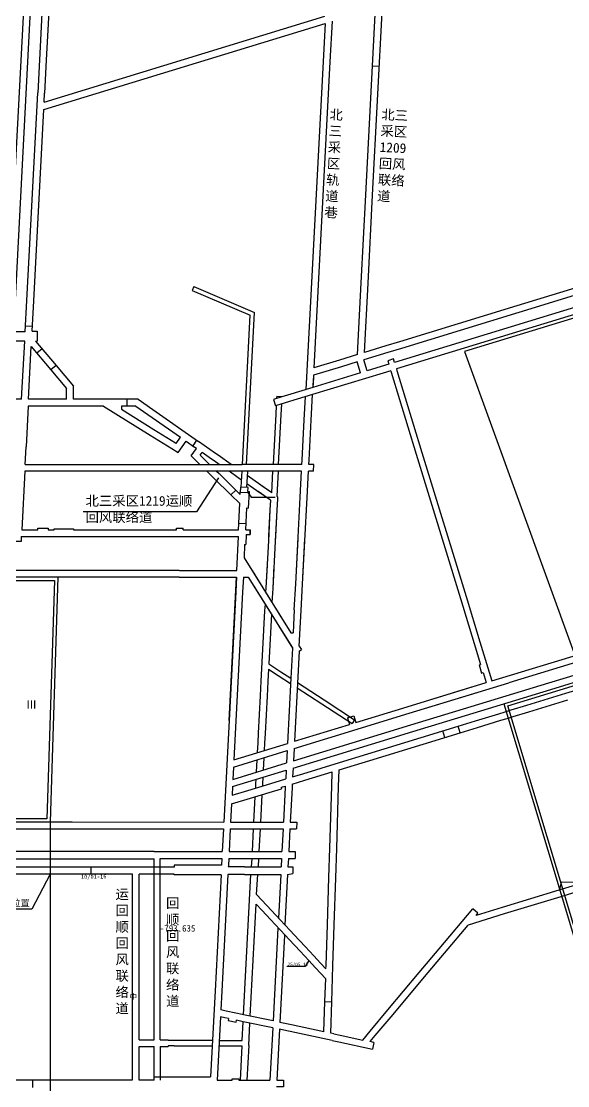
# Model space of a CAD drawing. Header units: millimetres. Extents: x 41513366 to 41522434, y 4590966 to 4600634.
# Drawn here: x 41519500 to 41519835, y 4598281 to 4598934 of the extents above; entities that cross this region are included whole.
import ezdxf

# ---------------------------------------------------------------- set-up
doc = ezdxf.new("R2010")
doc.units = ezdxf.units.MM
for name, color, linetype, lineweight in [('12-1煤巷道', 5, 'Continuous', 18), ('12-1煤巷道名称', 5, 'Continuous', 18), ('12煤巷道', 7, 'Continuous', 18), ('12煤巷道名称', 7, 'Continuous', 18), ('2016年12煤进尺', 7, 'Continuous', 18), ('停采线', 255, 'Continuous', 18), ('图纸改动标记', 2, 'Continuous', 18), ('岩巷', 30, 'Continuous', 18), ('工作面月末位置', 7, 'Continuous', 18), ('采空区工作面颜色', 6, 'Continuous', 18)]:
    doc.layers.add(name, color=color, linetype=linetype, lineweight=lineweight)
doc.styles.add('仿宋_GB2312', font='')
doc.styles.add('正体', font='')
doc.styles.add('正等线体', font='simhei.ttf')
doc.styles.get('仿宋_GB2312').set_extended_font_data('宋体')
doc.styles.get('正体').set_extended_font_data('宋体')

msp = doc.modelspace()

# ---------------------------------------------------------------- linework, layer by layer
at = {"layer": '12-1煤巷道', "lineweight": -3}
for p, q in [((41519823.6322, 4598528.2098), (41519865.9162, 4598541.1308)), ((41519824.8596, 4598524.1931), (41519867.1436, 4598537.1141)), ((41519775.9972, 4598513.6463), (41519823.6322, 4598528.2098)), ((41519777.2206, 4598509.6284), (41519824.8596, 4598524.1931)), ((41519585.207, 4598309.397), (41519590.209, 4598309.397)), ((41519593.915, 4598308.868), (41519590.209, 4598308.868)), ((41519593.915, 4598305.668), (41519590.209, 4598305.668)), ((41519585.209, 4598305.197), (41519589.209, 4598305.197)), ((41519589.209, 4598305.197), (41519590.209, 4598305.197))]:
    msp.add_line(p, q, dxfattribs=at)
for points in [[(41519666.8037, 4598475.9117), (41519740.2192, 4598498.3619), (41519777.2206, 4598509.6284)], [(41519667.0359, 4598480.3747), (41519738.9934, 4598502.3791), (41519775.9972, 4598513.6463)], [(41519042.57, 4598424.918), (41519581.707, 4598424.918)], [(41519581.707, 4598424.918), (41519581.707, 4598424.718)], [(41519581.707, 4598424.718), (41519623.3568, 4598424.718)], [(41518961.887, 4598420.318), (41519581.707, 4598420.318)], [(41519581.707, 4598309.368), (41519581.707, 4598420.318)], [(41519585.207, 4598420.518), (41519623.1397, 4598420.518)], [(41519585.207, 4598309.397), (41519585.207, 4598420.518)], [(41519590.209, 4598309.397), (41519590.209, 4598308.868)], [(41519590.209, 4598305.668), (41519590.209, 4598305.197)], [(41519581.707, 4598284.518), (41519581.707, 4598305.168)], [(41519585.207, 4598305.197), (41519585.207, 4598284.518)]]:
    msp.add_lwpolyline(points, dxfattribs=at)
at = {"layer": '12煤巷道', "color": 7, "lineweight": -3}
for p, q in [((41519491.2965, 4598743.335), (41519504.9994, 4599004.5762)), ((41519495.5022, 4598743.335), (41519509.1936, 4599004.3562)), ((41519685.17, 4598909.0995), (41519675.0277, 4598715.5761)), ((41519689.3654, 4598908.8796), (41519679.5321, 4598721.2741)), ((41519605.8963, 4598771.1532), (41519604.8867, 4598768.7732)), ((41519869.1293, 4598767.5258), (41519728.9349, 4598724.664)), ((41519870.3572, 4598763.5093), (41519730.1628, 4598720.6475)), ((41519638.3162, 4598662.1), (41519643.2022, 4598755.3442)), ((41519725.4922, 4598723.6115), (41519720.7107, 4598722.1496)), ((41519725.4922, 4598723.6115), (41519720.7107, 4598722.1496)), ((41519728.2917, 4598726.7679), (41519724.849, 4598725.7154)), ((41519724.849, 4598725.7154), (41519725.4922, 4598723.6115)), ((41519728.9349, 4598724.664), (41519728.2917, 4598726.7679)), ((41519721.9386, 4598718.1331), (41519678.6744, 4598704.9059)), ((41519708.0919, 4598718.2917), (41519678.9081, 4598709.3693)), ((41519679.2982, 4598716.8107), (41519679.219, 4598715.3003)), ((41519720.7107, 4598722.1496), (41519712.2996, 4598719.5781)), ((41519726.7202, 4598719.595), (41519721.9386, 4598718.1331)), ((41519726.7202, 4598719.595), (41519721.9386, 4598718.1331)), ((41519726.7202, 4598719.595), (41519726.9912, 4598718.7084)), ((41519726.9912, 4598718.7084), (41519742.3629, 4598668.4296)), ((41519730.1628, 4598720.6475), (41519730.4339, 4598719.761)), ((41519730.4339, 4598719.761), (41519745.8056, 4598669.4822)), ((41519663.3894, 4598704.6247), (41519659.958, 4598703.5756)), ((41519678.9081, 4598709.3693), (41519663.3894, 4598704.6247)), ((41519678.6744, 4598704.9059), (41519664.6173, 4598700.6082)), ((41519677.8581, 4598689.3296), (41519678.6744, 4598704.9059)), ((41519500.3788, 4598702.1), (41519493.3393, 4598702.1)), ((41519550.6558, 4598697.9), (41519504.3359, 4598697.9)), ((41519527.9053, 4598702.1), (41519504.5544, 4598702.1)), ((41519565.128, 4598702.1), (41519532.1053, 4598702.1)), ((41519561.6558, 4598697.9), (41519561.5033, 4598696.0744)), ((41519570.4472, 4598697.9), (41519561.6558, 4598697.9)), ((41519571.7715, 4598702.1), (41519565.128, 4598702.1)), ((41519565.128, 4598697.9), (41519565.128, 4598702.1)), ((41519570.4472, 4598697.9), (41519597.8052, 4598678.744)), ((41519571.7715, 4598702.1), (41519580.7193, 4598695.8347)), ((41519659.958, 4598703.5756), (41519654.7315, 4598701.9777)), ((41519654.7315, 4598701.9777), (41519655.9594, 4598697.9612)), ((41519664.6173, 4598700.6082), (41519655.9594, 4598697.9612)), ((41519673.6638, 4598689.5494), (41519674.4002, 4598703.5992)), ((41519580.7193, 4598695.8347), (41519608.7344, 4598676.2186)), ((41519639.8578, 4598691.5199), (41519639.8578, 4598691.5199)), ((41519672.3614, 4598664.6995), (41519673.6638, 4598689.5494)), ((41519676.5672, 4598664.7), (41519677.8581, 4598689.3296)), ((41519601.2456, 4598676.335), (41519606.3254, 4598672.7781)), ((41519672.2252, 4598662.1), (41519672.3615, 4598664.7)), ((41519672.2252, 4598662.1), (41519672.3614, 4598664.6995)), ((41519676.4309, 4598662.1), (41519676.5672, 4598664.7)), ((41519676.4309, 4598662.1), (41519676.5672, 4598664.7)), ((41519742.3629, 4598668.4296), (41519769.3972, 4598580.0042)), ((41519745.8056, 4598669.4822), (41519772.8399, 4598581.0568)), ((41519502.4882, 4598662.1), (41519635.521, 4598662.1)), ((41519672.2252, 4598662.1), (41519635.521, 4598662.1)), ((41519679.4351, 4598662.1), (41519676.4309, 4598662.1)), ((41519679.2149, 4598657.9), (41519679.4351, 4598662.1)), ((41519502.358, 4598657.9), (41519500.3918, 4598622.1)), ((41519635.521, 4598657.9), (41519502.358, 4598657.9)), ((41519672.0051, 4598657.9), (41519635.521, 4598657.9)), ((41519638.8478, 4598657.9), (41519638.3295, 4598647.9893)), ((41519671.1713, 4598641.9924), (41519672.0051, 4598657.9)), ((41519675.3656, 4598641.7726), (41519676.2108, 4598657.9)), ((41519679.2149, 4598657.9), (41519676.2108, 4598657.9)), ((41519634.3692, 4598643.7254), (41519634.4459, 4598645.1889)), ((41519634.603, 4598648.1846), (41519634.4459, 4598645.1889)), ((41519639.0715, 4598645.5558), (41519639.1966, 4598647.9438)), ((41519668.3941, 4598589.0022), (41519671.1713, 4598641.9924)), ((41519672.5884, 4598588.784), (41519675.3656, 4598641.7726)), ((41519633.2358, 4598622.1), (41519634.076, 4598638.1293)), ((41519637.8422, 4598622.1), (41519638.5393, 4598635.4011)), ((41519500.3918, 4598622.1), (41519510.377, 4598622.1)), ((41519510.377, 4598622.1), (41519510.377, 4598623.1)), ((41519510.377, 4598623.1), (41519516.677, 4598623.1)), ((41519516.677, 4598623.1), (41519516.677, 4598622.1)), ((41519516.677, 4598622.1), (41519520.277, 4598622.1)), ((41519520.277, 4598622.1), (41519520.277, 4598622.7)), ((41519520.277, 4598622.7), (41519532.077, 4598622.7)), ((41519532.077, 4598622.7), (41519532.077, 4598622.1)), ((41519532.077, 4598622.1), (41519567.4191, 4598622.1)), ((41519567.4191, 4598622.1), (41519595.419, 4598622.1)), ((41519595.419, 4598623.1), (41519599.419, 4598623.1)), ((41519595.419, 4598622.1), (41519595.419, 4598623.1)), ((41519599.419, 4598622.1), (41519599.419, 4598623.1)), ((41519599.419, 4598622.1), (41519633.2358, 4598622.1)), ((41519637.8422, 4598622.1), (41519640.574, 4598622.1)), ((41519638.1241, 4598619.1), (41519637.9124, 4598613.1)), ((41519638.1241, 4598619.1), (41519640.574, 4598619.1)), ((41519640.574, 4598622.1), (41519640.574, 4598619.1)), ((41519640.574, 4598619.1), (41519640.574, 4598622.1)), ((41519500.1732, 4598617.9), (41519567.4191, 4598617.9)), ((41519500.1732, 4598617.9), (41519633.4286, 4598617.9)), ((41519637.1119, 4598613.1), (41519636.8188, 4598604.7903)), ((41519637.1119, 4598613.1), (41519636.8188, 4598604.7903)), ((41519637.1119, 4598613.1), (41519637.9124, 4598613.1)), ((41519668.3941, 4598589.0022), (41519669.8418, 4598616.6253)), ((41519672.5884, 4598588.784), (41519674.0361, 4598616.4055)), ((41519636.8188, 4598604.7903), (41519665.4906, 4598558.9132)), ((41519596.8867, 4598592.9201), (41519632.0967, 4598592.9031)), ((41519597.0564, 4598597.12), (41519632.3378, 4598597.103)), ((41519636.3027, 4598592.9178), (41519639.294, 4598592.9049)), ((41519639.294, 4598592.9049), (41519666.3611, 4598549.5955)), ((41519667.5539, 4598572.9702), (41519668.3941, 4598589.0022)), ((41519671.7348, 4598572.4967), (41519672.5884, 4598588.784)), ((41519769.3972, 4598580.0042), (41519777.8846, 4598552.2431)), ((41519772.8399, 4598581.0568), (41519781.3273, 4598553.2956)), ((41519667.5539, 4598572.9702), (41519666.833, 4598558.8434)), ((41519670.5948, 4598550.7461), (41519671.7348, 4598572.4967)), ((41519665.4906, 4598558.9132), (41519666.833, 4598558.8434)), ((41519788.6366, 4598529.388), (41519883.5837, 4598558.4161)), ((41519884.8117, 4598554.3997), (41519799.053, 4598528.1807)), ((41519666.4266, 4598549.4908), (41519665.4626, 4598530.9641)), ((41519670.5393, 4598547.7047), (41519667.6618, 4598492.4023)), ((41519670.5393, 4598547.7047), (41519671.9461, 4598548.5839)), ((41519671.9461, 4598548.5839), (41519671.9461, 4598548.5839)), ((41519777.8846, 4598552.2431), (41519781.7714, 4598539.53)), ((41519781.3273, 4598553.2956), (41519788.6366, 4598529.388)), ((41519780.8151, 4598539.2376), (41519781.7714, 4598539.53)), ((41519780.8151, 4598539.2376), (41519782.3647, 4598534.1692)), ((41519782.3647, 4598534.1692), (41519783.321, 4598534.4616)), ((41519783.321, 4598534.4616), (41519785.1939, 4598528.3354)), ((41519665.4626, 4598530.9641), (41519663.3881, 4598491.0957)), ((41519736.7252, 4598513.5171), (41519785.1939, 4598528.3354)), ((41519737.9532, 4598509.5006), (41519799.053, 4598528.1807)), ((41519736.7252, 4598513.5171), (41519778.4751, 4598526.2813)), ((41519737.9532, 4598509.5006), (41519779.7031, 4598522.2648)), ((41519688.1621, 4598494.278), (41519737.9532, 4598509.5006)), ((41519705.2708, 4598503.9005), (41519736.7252, 4598513.5171)), ((41519630.4738, 4598481.0328), (41519663.3881, 4598491.0957)), ((41519630.2431, 4598476.5704), (41519663.1559, 4598486.6328)), ((41519663.1559, 4598486.6328), (41519662.7642, 4598479.1058)), ((41519667.4296, 4598487.9394), (41519667.0359, 4598480.3747)), ((41519629.8526, 4598469.0171), (41519662.7642, 4598479.1058)), ((41519666.8037, 4598475.9117), (41519666.5273, 4598470.5988)), ((41519629.6218, 4598464.5534), (41519662.532, 4598474.6417)), ((41519662.532, 4598474.6417), (41519662.2536, 4598469.2922)), ((41519662.0214, 4598464.8288), (41519661.9819, 4598464.0706)), ((41519666.295, 4598466.1355), (41519666.1762, 4598463.8524)), ((41519664.1399, 4598424.718), (41519668.1371, 4598424.718)), ((41519622.6233, 4598410.518), (41519611.7536, 4598410.518)), ((41519636.9392, 4598410.718), (41519626.8392, 4598410.718)), ((41519636.9392, 4598415.318), (41519627.0765, 4598415.318)), ((41519636.9392, 4598415.318), (41519659.4478, 4598415.318)), ((41519636.9392, 4598410.718), (41519659.2108, 4598410.718)), ((41519780.1464, 4598386.8954), (41519776.929, 4598389.5951)), ((41519676.396, 4598357.9402), (41519680.5546, 4598353.4808)), ((41519679.4677, 4598360.8047), (41519683.6262, 4598356.3453)), ((41519685.7264, 4598314.2376), (41519686.3212, 4598332.8216)), ((41519689.9001, 4598313.3505), (41519690.519, 4598332.6873)), ((41519716.3719, 4598307.7236), (41519715.4987, 4598303.6154)), ((41519409.345, 4598284.718), (41519568.313, 4598284.718)), ((41519581.707, 4598284.518), (41519572.513, 4598284.518)), ((41519620.2662, 4598284.518), (41519629.5324, 4598284.518)), ((41519633.5324, 4598284.518), (41519652.6146, 4598284.518))]:
    msp.add_line(p, q, dxfattribs=at)
at = {"layer": '12煤巷道', "color": 30, "lineweight": -3}
for p, q in [((41519604.3263, 4598667.317), (41519607.5498, 4598671.9208)), ((41519604.3263, 4598667.317), (41519608.4837, 4598663.2382)), ((41519609.8077, 4598667.823), (41519610.9903, 4598669.5118)), ((41519609.8077, 4598667.823), (41519615.6409, 4598662.1)), ((41519608.4837, 4598663.2382), (41519609.6437, 4598662.1)), ((41519613.9246, 4598657.9), (41519618.4496, 4598653.4605)), ((41519618.4496, 4598653.4605), (41519628.7286, 4598643.3757)), ((41519619.9218, 4598657.9), (41519621.3909, 4598656.4586)), ((41519631.67, 4598646.3737), (41519621.3909, 4598656.4586)), ((41519634.3692, 4598643.7254), (41519631.67, 4598646.3737)), ((41519634.076, 4598638.1293), (41519628.7286, 4598643.3757))]:
    msp.add_line(p, q, dxfattribs=at)
at = {"layer": '12煤巷道', "color": 7, "lineweight": -3}
for points in [[(41519513.6359, 4598955.0524), (41519511.2811, 4598910.1218)], [(41519517.8301, 4598954.8325), (41519515.4753, 4598909.902)], [(41519711.383, 4598827.4194), (41519717.3871, 4598941.9856)], [(41519715.5773, 4598827.1996), (41519721.6614, 4598943.2924)], [(41519513.8962, 4598879.7717), (41519686.3969, 4598932.5109)], [(41519514.1301, 4598884.2351), (41519686.2491, 4598936.8576)], [(41519686.3969, 4598932.5109), (41519685.17, 4598909.0995)], [(41519690.6712, 4598933.8177), (41519689.3642, 4598908.8797)], [(41519511.2811, 4598910.1218), (41519510.2243, 4598889.958)], [(41519515.4753, 4598909.902), (41519514.4185, 4598889.7382)], [(41519502.5398, 4598743.335), (41519503.5529, 4598762.6659), (41519510.2243, 4598889.958)], [(41519514.1301, 4598884.2351), (41519514.4185, 4598889.7382)], [(41519506.7696, 4598743.794), (41519507.7471, 4598762.4461), (41519513.8962, 4598879.7717)], [(41519708.5569, 4598773.4933), (41519711.383, 4598827.4194)], [(41519712.7511, 4598773.2735), (41519715.5773, 4598827.1996)], [(41519880.4842, 4598782.7107), (41519803.8938, 4598759.2947)], [(41519881.7122, 4598778.6943), (41519805.1218, 4598755.2782)], [(41519605.9021, 4598771.1667), (41519643.2022, 4598755.3442)], [(41519706.2482, 4598729.4416), (41519708.5569, 4598773.4933)], [(41519710.5225, 4598730.7483), (41519712.7511, 4598773.2735)], [(41519604.8867, 4598768.7732), (41519640.5483, 4598753.6458)], [(41519803.8938, 4598759.2947), (41519731.9779, 4598737.3077)], [(41519635.7468, 4598662.1), (41519640.5483, 4598753.6458)], [(41519805.1218, 4598755.2782), (41519733.2058, 4598733.2912)], [(41519502.5398, 4598743.335), (41519487.4664, 4598743.335)], [(41519506.7696, 4598743.794), (41519509.869, 4598743.794), (41519509.869, 4598737.735)], [(41519506.7696, 4598743.794), (41519509.869, 4598743.794), (41519509.869, 4598737.735)], [(41519502.2465, 4598737.7383), (41519490.9923, 4598737.735)], [(41519500.3788, 4598702.1), (41519502.2465, 4598737.7383)], [(41519508.9625, 4598737.735), (41519521.546, 4598722.7388)], [(41519508.9625, 4598737.735), (41519509.869, 4598737.735)], [(41519731.9779, 4598737.3077), (41519723.652, 4598734.7622), (41519710.5225, 4598730.7483)], [(41519504.5845, 4598702.1), (41519506.2774, 4598734.401)], [(41519506.2774, 4598734.401), (41519518.3286, 4598720.0391)], [(41519733.2058, 4598733.2912), (41519724.88, 4598730.7458), (41519710.2526, 4598726.2739)], [(41519695.1653, 4598726.0534), (41519679.5321, 4598721.2741)], [(41519706.2482, 4598729.4416), (41519695.1653, 4598726.0534)], [(41519706.0448, 4598724.9875), (41519696.3932, 4598722.0369)], [(41519708.0919, 4598718.2917), (41519706.0448, 4598724.9875)], [(41519712.2996, 4598719.5781), (41519710.2526, 4598726.2739)], [(41519518.3286, 4598720.0391), (41519527.9053, 4598708.6262)], [(41519521.546, 4598722.7388), (41519532.1053, 4598710.1549)], [(41519696.3932, 4598722.0369), (41519679.2982, 4598716.8107)], [(41519675.0277, 4598715.5761), (41519674.6339, 4598708.0625)], [(41519675.2188, 4598715.5635), (41519675.0239, 4598715.5039)], [(41519679.219, 4598715.3003), (41519678.9081, 4598709.3693)], [(41519679.1918, 4598714.7813), (41519678.9081, 4598709.3693)], [(41519527.9053, 4598702.1), (41519527.9053, 4598708.6262)], [(41519532.1053, 4598702.1), (41519532.1053, 4598710.1549)], [(41519504.3359, 4598697.9), (41519503.1528, 4598672.8024)], [(41519550.6558, 4598697.9), (41519579.2729, 4598680.0183)], [(41519561.5033, 4598696.0744), (41519581.4985, 4598683.5801)], [(41519579.2729, 4598680.0183), (41519592.3957, 4598671.8183)], [(41519581.4985, 4598683.5801), (41519594.6214, 4598675.3801)], [(41519594.6214, 4598675.3801), (41519595.1978, 4598675.02), (41519597.8052, 4598678.744)], [(41519502.4882, 4598662.1), (41519503.0494, 4598672.8078)], [(41519592.3957, 4598671.8183), (41519596.3522, 4598669.346), (41519601.2456, 4598676.335)], [(41519635.0158, 4598648.1629), (41519635.5265, 4598657.9)], [(41519500.1732, 4598617.9), (41519500.1732, 4598614.9), (41519495.9732, 4598614.9), (41519495.9676, 4598617.9)], [(41519632.3395, 4598597.1349), (41519633.4286, 4598617.9)], [(41519627.5145, 4598505.1418), (41519632.1192, 4598592.9359)], [(41519636.3027, 4598592.9178), (41519635.8479, 4598583.836), (41519631.7088, 4598504.9219), (41519630.4738, 4598481.0328)], [(41519632.0984, 4598592.9359), (41519631.6566, 4598584.1149)], [(41519636.3027, 4598592.9178), (41519639.294, 4598592.9049)], [(41519639.294, 4598592.9049), (41519649.5897, 4598576.4311)], [(41519641.6282, 4598597.0949), (41519649.9729, 4598583.7428)], [(41519631.6533, 4598584.05), (41519627.5145, 4598505.1419), (41519624.2925, 4598442.8176)], [(41519649.9729, 4598583.7428), (41519665.4906, 4598558.9132)], [(41519649.5897, 4598576.4311), (41519666.4266, 4598549.4908)], [(41519670.5948, 4598550.7461), (41519671.9461, 4598548.5839)], [(41519833.952, 4598521.7935), (41519852.9393, 4598527.5985)], [(41519810.0443, 4598514.4842), (41519833.952, 4598521.7935)], [(41519811.2744, 4598510.4606), (41519835.1821, 4598517.7699)], [(41519700.1073, 4598506.7661), (41519704.0282, 4598507.9648)], [(41519704.0282, 4598507.9648), (41519705.2708, 4598503.9005)], [(41519778.5993, 4598504.8623), (41519793.0246, 4598509.2725)], [(41519793.0223, 4598509.28), (41519796.8476, 4598510.4495)], [(41519796.8476, 4598510.4495), (41519800.579, 4598511.5826)], [(41519800.5769, 4598511.5897), (41519810.0443, 4598514.4842)], [(41519801.8069, 4598507.5661), (41519811.2744, 4598510.4606)], [(41519667.6618, 4598492.4023), (41519701.3499, 4598502.7018)], [(41519700.1073, 4598506.7661), (41519701.3499, 4598502.7018)], [(41519712.643, 4598484.6978), (41519768.1115, 4598501.6561)], [(41519768.1116, 4598501.6559), (41519778.5993, 4598504.8623)], [(41519779.8272, 4598500.8461), (41519794.2525, 4598505.2563)], [(41519794.2525, 4598505.2563), (41519798.0777, 4598506.4258)], [(41519798.0777, 4598506.4258), (41519801.807, 4598507.5659)], [(41519713.871, 4598480.6813), (41519769.3394, 4598497.6396)], [(41519769.3394, 4598497.6396), (41519779.8272, 4598500.8461)], [(41519667.4374, 4598487.9418), (41519688.1621, 4598494.278)], [(41519667.4296, 4598487.9394), (41519667.4374, 4598487.9418)], [(41519695.2162, 4598479.3699), (41519712.643, 4598484.6978)], [(41519630.2431, 4598476.5704), (41519629.8526, 4598469.0171)], [(41519672.685, 4598472.4814), (41519695.2162, 4598479.3699)], [(41519695.0759, 4598474.9351), (41519713.871, 4598480.6813)], [(41519659.1831, 4598468.3535), (41519662.2536, 4598469.2922)], [(41519666.5273, 4598470.5988), (41519672.685, 4598472.4814)], [(41519673.9132, 4598468.4647), (41519690.8323, 4598473.6376)], [(41519690.5485, 4598464.7624), (41519690.8323, 4598473.6376)], [(41519694.7457, 4598464.628), (41519695.0759, 4598474.9351)], [(41519629.6218, 4598464.5534), (41519629.3467, 4598459.2316)], [(41519639.1411, 4598462.226), (41519650.5764, 4598465.7221)], [(41519650.5764, 4598465.7221), (41519659.1831, 4598468.3535)], [(41519652.0382, 4598460.9405), (41519659.7658, 4598463.3032)], [(41519659.5321, 4598464.0677), (41519660.4112, 4598464.3365)], [(41519659.5321, 4598464.0677), (41519659.7658, 4598463.3032)], [(41519660.4112, 4598464.3365), (41519662.0214, 4598464.8288)], [(41519661.9819, 4598464.0706), (41519660.8747, 4598442.7911)], [(41519666.1762, 4598463.8524), (41519665.0802, 4598442.788)], [(41519666.295, 4598466.1355), (41519673.9132, 4598468.4647)], [(41519689.3345, 4598426.7963), (41519690.5485, 4598464.7624)], [(41519693.5295, 4598426.6621), (41519694.7457, 4598464.628)], [(41519629.072, 4598453.9187), (41519640.603, 4598457.4442)], [(41519629.3467, 4598459.2316), (41519639.1412, 4598462.2258)], [(41519640.603, 4598457.4442), (41519652.0382, 4598460.9405)], [(41519629.072, 4598453.9187), (41519628.498, 4598442.8146)], [(41519628.498, 4598442.8146), (41519660.8747, 4598442.7911)], [(41519665.0802, 4598442.788), (41519669.0854, 4598442.7851)], [(41519669.0854, 4598442.7851), (41519668.8669, 4598438.5853)], [(41519624.0754, 4598438.6178), (41519623.3568, 4598424.718)], [(41519628.2808, 4598438.6147), (41519627.5624, 4598424.718)], [(41519628.2808, 4598438.6147), (41519660.6561, 4598438.5912)], [(41519660.6561, 4598438.5912), (41519659.9343, 4598424.718)], [(41519664.8617, 4598438.5882), (41519664.1399, 4598424.718)], [(41519664.8617, 4598438.5882), (41519668.8669, 4598438.5853)], [(41519627.5624, 4598424.718), (41519659.9343, 4598424.718)], [(41519668.1371, 4598424.718), (41519668.1371, 4598420.463)], [(41519688.7592, 4598408.8055), (41519689.3345, 4598426.7963)], [(41519692.9532, 4598408.6713), (41519693.5295, 4598426.6621)], [(41519623.1397, 4598420.518), (41519622.9284, 4598416.4314), (41519622.9226, 4598416.318)], [(41519627.3453, 4598420.518), (41519627.1228, 4598416.2145), (41519627.0765, 4598415.318)], [(41519627.3453, 4598420.518), (41519659.7157, 4598420.518)], [(41519659.7157, 4598420.518), (41519659.4478, 4598415.318)], [(41519663.9185, 4598420.463), (41519663.6508, 4598415.318)], [(41519663.9185, 4598420.463), (41519668.1371, 4598420.463)], [(41519568.313, 4598410.918), (41519088.479, 4598410.918)], [(41519568.313, 4598410.918), (41519088.479, 4598410.918)], [(41519593.982, 4598416.318), (41519593.982, 4598415.118), (41519356.086, 4598415.118)], [(41519568.313, 4598400.521), (41519568.313, 4598410.918)], [(41519572.513, 4598400.521), (41519572.513, 4598410.918)], [(41519593.982, 4598410.518), (41519593.982, 4598410.918), (41519572.513, 4598410.918)], [(41519592.1987, 4598410.918), (41519588.752, 4598410.918)], [(41519622.8813, 4598416.318), (41519593.982, 4598416.318)], [(41519622.6233, 4598410.518), (41519593.982, 4598410.518)], [(41519622.6233, 4598410.518), (41519618.9564, 4598339.4521), (41519616.1762, 4598286.715)], [(41519626.8392, 4598410.718), (41519623.1508, 4598339.2356), (41519622.541, 4598327.6681)], [(41519659.2108, 4598410.718), (41519657.8343, 4598384.0032)], [(41519663.4115, 4598410.7187), (41519661.8001, 4598379.7505)], [(41519663.4115, 4598410.7187), (41519666.6508, 4598411.218)], [(41519663.6508, 4598415.318), (41519666.6508, 4598415.318), (41519666.6508, 4598411.218)], [(41519687.8324, 4598379.8202), (41519688.7592, 4598408.8055)], [(41519692.0246, 4598379.686), (41519692.9532, 4598408.6713)], [(41519844.057, 4598405.4569), (41519829.7079, 4598401.0699)], [(41519568.313, 4598284.718), (41519568.313, 4598400.521)], [(41519572.513, 4598309.368), (41519572.513, 4598400.521)], [(41519829.7079, 4598401.0699), (41519795.0947, 4598390.4876)], [(41519830.9359, 4598397.0534), (41519796.3226, 4598386.4711)], [(41519845.285, 4598401.4404), (41519830.9359, 4598397.0534)], [(41519795.0947, 4598390.4876), (41519779.0427, 4598385.58)], [(41519756.4168, 4598365.1495), (41519776.929, 4598389.5951)], [(41519796.3226, 4598386.4711), (41519774.0859, 4598379.6726)], [(41519779.0427, 4598385.58), (41519780.1464, 4598386.8954)], [(41519657.5336, 4598378.1673), (41519657.2939, 4598373.5143)], [(41519687.0326, 4598354.8103), (41519687.8324, 4598379.8202)], [(41519691.2235, 4598354.6763), (41519692.0246, 4598379.686)], [(41519759.6342, 4598362.4498), (41519774.0859, 4598379.6726)], [(41519657.2939, 4598373.5143), (41519654.526, 4598320.8706)], [(41519661.4587, 4598373.1894), (41519658.6416, 4598319.9959)], [(41519661.4966, 4598373.9176), (41519661.4587, 4598373.1894)], [(41519744.2042, 4598350.5951), (41519756.4168, 4598365.1495)], [(41519747.4216, 4598347.8954), (41519759.6342, 4598362.4498)], [(41519680.5546, 4598353.4808), (41519686.7768, 4598346.8085)], [(41519683.6262, 4598356.3453), (41519686.9672, 4598352.7626)], [(41519686.9672, 4598352.7626), (41519687.0326, 4598354.8104)], [(41519690.519, 4598332.6873), (41519691.2235, 4598354.6763)], [(41519686.3295, 4598332.8214), (41519686.777, 4598346.8145)], [(41519724.9206, 4598327.6137), (41519744.2042, 4598350.5951)], [(41519728.138, 4598324.914), (41519747.4216, 4598347.8954)], [(41519625.7957, 4598326.9764), (41519622.541, 4598327.6681)], [(41519631.7527, 4598325.7104), (41519625.7957, 4598326.9764)], [(41519635.6653, 4598324.8789), (41519631.7527, 4598325.7104)], [(41519713.9932, 4598314.5909), (41519724.9206, 4598327.6137)], [(41519622.3171, 4598323.4218), (41519620.2662, 4598284.518)], [(41519624.9225, 4598322.8681), (41519622.3171, 4598323.4218)], [(41519627.2062, 4598322.3743), (41519624.9225, 4598322.8681)], [(41519627.2079, 4598322.3822), (41519626.9584, 4598321.2084), (41519631.8491, 4598320.1689), (41519632.0986, 4598321.3426)], [(41519636.1731, 4598320.4353), (41519632.0933, 4598321.3175)], [(41519636.3978, 4598324.7232), (41519635.6653, 4598324.8789)], [(41519654.3029, 4598316.6274), (41519636.1731, 4598320.4353)], [(41519654.526, 4598320.8706), (41519636.3978, 4598324.7232)], [(41519663.8565, 4598318.8876), (41519658.6416, 4598319.9959)], [(41519665.8128, 4598318.4719), (41519663.8565, 4598318.8876)], [(41519717.2106, 4598311.8912), (41519728.138, 4598324.914)], [(41519654.3029, 4598316.6274), (41519652.6146, 4598284.518)], [(41519658.4168, 4598315.7497), (41519656.7646, 4598284.5537)], [(41519662.9834, 4598314.7792), (41519658.4168, 4598315.7497)], [(41519664.9397, 4598314.3635), (41519662.9834, 4598314.7792)], [(41519690.8362, 4598308.8577), (41519664.9397, 4598314.3635)], [(41519685.7264, 4598314.238), (41519665.8128, 4598318.4719)], [(41519691.7094, 4598312.9659), (41519689.9001, 4598313.3506)], [(41519691.7094, 4598312.9659), (41519695.622, 4598312.1342)], [(41519709.4632, 4598309.1922), (41519713.9932, 4598314.5909)], [(41519572.513, 4598309.368), (41519581.707, 4598309.368)], [(41519690.8363, 4598308.858), (41519694.7489, 4598308.0264)], [(41519694.7489, 4598308.0264), (41519715.4988, 4598303.6157)], [(41519695.622, 4598312.1342), (41519709.4632, 4598309.1922)], [(41519714.116, 4598308.2032), (41519717.2106, 4598311.8912)], [(41519716.3719, 4598307.7236), (41519714.116, 4598308.2032)], [(41519572.513, 4598284.518), (41519572.513, 4598305.168)], [(41519572.513, 4598305.168), (41519581.707, 4598305.168)], [(41519581.707, 4598284.518), (41519581.707, 4598286.715)], [(41519581.707, 4598286.715), (41519616.1762, 4598286.715)], [(41519629.5324, 4598284.518), (41519629.5324, 4598285.318), (41519633.5324, 4598285.318), (41519633.5324, 4598284.518)], [(41519656.7646, 4598284.5537), (41519660.9646, 4598284.5537), (41519660.9646, 4598280.5537), (41519656.5525, 4598280.5479)]]:
    msp.add_lwpolyline(points, dxfattribs=at)
at = {"layer": '12煤巷道', "color": 0, "lineweight": -3}
for points in [[(41519639.0715, 4598645.5558), (41519639.8704, 4598645.5139)], [(41519639.8704, 4598645.5139), (41519639.3382, 4598635.3593)], [(41519638.5393, 4598635.4011), (41519639.3382, 4598635.3593)]]:
    msp.add_lwpolyline(points, dxfattribs=at)
at = {"layer": '12煤巷道', "color": 7, "lineweight": -3}
for points in [[(41519596.9827, 4598597.12), (41519524.4087, 4598597.155, 0.00007617), (41519524.4083, 4598597.155), (41519490.6223, 4598597.161, 0.00012407), (41519490.6216, 4598597.161), (41519418.4542, 4598597.138), (41519378.58, 4598597.16), (41519292.8838, 4598597.108), (41519197.3514, 4598597.133, 0.00003027), (41519197.3512, 4598597.133), (41519126.2352, 4598597.143, 0.00001819), (41519126.2351, 4598597.143), (41519037.7951, 4598597.149, 0.00001696), (41519037.795, 4598597.149), (41518977.922, 4598597.149), (41518918.5417, 4598597.234), (41518827.1786, 4598597.2), (41518736.8575, 4598597.311), (41518693.5696, 4598597.229), (41518644.7488, 4598597.223)], [(41519596.9807, 4598592.92), (41519524.4071, 4598592.955), (41519490.6222, 4598592.961), (41519418.4549, 4598592.938, -0.00021761), (41519418.4525, 4598592.938), (41519378.5801, 4598592.96), (41519292.8857, 4598592.908, -0.00021712), (41519292.8833, 4598592.908), (41519197.3504, 4598592.933), (41519126.2347, 4598592.943), (41519037.7949, 4598592.949), (41518977.919, 4598592.949), (41518918.5395, 4598593.034), (41518827.1768, 4598593), (41518741.0591, 4598593.1058)], [(41519308.33, 4598442.88), (41519445.8059, 4598442.88), (41519490.9059, 4598442.885, -0.00002772), (41519490.906, 4598442.885), (41519531.428, 4598442.885, -0.00018145), (41519531.429, 4598442.885), (41519624.2925, 4598442.8176)], [(41519308.33, 4598438.68), (41519445.806, 4598438.68, 0.00002772), (41519445.8063, 4598438.68), (41519490.9062, 4598438.685), (41519531.427, 4598438.685), (41519624.0754, 4598438.6178)]]:
    msp.add_lwpolyline(points, format="xyb", dxfattribs=at)
at = {"layer": '2016年12煤进尺', "color": 0, "lineweight": -3, "ltscale": 2}
for p, q in [((41519607.6656, 4598676.967), (41519605.2566, 4598673.5265)), ((41519639.1966, 4598647.9438), (41519634.603, 4598648.1846))]:
    msp.add_line(p, q, dxfattribs=at)
at = {"layer": '2016年12煤进尺', "color": 30, "lineweight": -3, "ltscale": 2}
msp.add_line((41519631.67, 4598646.3737), (41519628.7286, 4598643.3757), dxfattribs=at)
at = {"layer": '2016年12煤进尺', "lineweight": -3, "ltscale": 2}
for p, q in [((41519634.4459, 4598645.1889), (41519639.0396, 4598644.9481)), ((41519517.852, 4598438.685), (41519517.852, 4598264.1679))]:
    msp.add_line(p, q, dxfattribs=at)
at = {"layer": '2016年12煤进尺', "color": 4, "lineweight": -3, "ltscale": 2}
msp.add_line((41519638.0251, 4598625.5898), (41519633.4314, 4598625.8307), dxfattribs=at)
at = {"layer": '2016年12煤进尺', "color": 30, "lineweight": -3, "ltscale": 2}
msp.add_lwpolyline([(41519620.9844, 4598653.9155), (41519607.6433, 4598633.0474), (41519538.185, 4598633.0474)], dxfattribs=at)
at = {"layer": '2016年12煤进尺', "color": 0, "lineweight": -3, "ltscale": 2}
msp.add_lwpolyline([(41519639.0396, 4598644.9481), (41519641.0951, 4598642.0012), (41519655.7397, 4598642.0012)], dxfattribs=at)
at = {"layer": '2016年12煤进尺', "color": 4, "lineweight": -3, "ltscale": 2}
msp.add_lwpolyline([(41519517.852, 4598410.918), (41519506.5964, 4598389.4913), (41519460.6455, 4598389.4913)], dxfattribs=at)
at = {"layer": '2016年12煤进尺', "lineweight": -3, "ltscale": 0.3}
for points in [[(41519542.7471, 4598415.118), (41519542.7471, 4598410.918)], [(41519506.957, 4598284.718), (41519506.957, 4598280.118)]]:
    msp.add_lwpolyline(points, dxfattribs=at)
at = {"layer": '图纸改动标记', "color": 0, "lineweight": -3, "ltscale": 2}
for points in [[(41519502.7386, 4598747.1281), (41519506.9328, 4598746.9083)], [(41519512.9949, 4598732.9294), (41519509.7776, 4598730.2297)], [(41519521.546, 4598722.7388), (41519518.3286, 4598720.0391)]]:
    msp.add_lwpolyline(points, dxfattribs=at)
at = {"layer": '图纸改动标记', "color": 3, "linetype": 'ByBlock', "lineweight": -3, "ltscale": 2}
msp.add_lwpolyline([(41519830.2622, 4598401.2394), (41519831.3175, 4598406.2859), (41519839.248, 4598405.9551)], dxfattribs=at)
at = {"layer": '岩巷', "lineweight": -3}
for p, q in [((41519656.7723, 4598703.9277), (41519659.9679, 4598703.7603)), ((41519652.929, 4598640.1464), (41519652.6218, 4598634.2851)), ((41519652.929, 4598640.1464), (41519652.6218, 4598634.2851)), ((41519657.2451, 4598642.2515), (41519656.7625, 4598642.5894)), ((41519657.1841, 4598641.0886), (41519656.816, 4598634.0653)), ((41519657.1841, 4598641.0886), (41519656.816, 4598634.0653)), ((41519657.2451, 4598642.2516), (41519657.1841, 4598641.0886)), ((41519657.2451, 4598642.2515), (41519657.1841, 4598641.0886)), ((41519652.6218, 4598634.2851), (41519651.6276, 4598615.315)), ((41519652.6218, 4598634.2851), (41519651.7843, 4598618.3061)), ((41519656.816, 4598634.0653), (41519655.8218, 4598615.0952)), ((41519656.816, 4598634.0653), (41519655.9786, 4598618.0863)), ((41519651.6276, 4598615.315), (41519650.1094, 4598586.3472)), ((41519651.7843, 4598618.3061), (41519651.6276, 4598615.315)), ((41519655.8218, 4598615.0952), (41519654.3036, 4598586.1274)), ((41519655.9786, 4598618.0863), (41519655.8218, 4598615.0952)), ((41519650.8422, 4598600.3294), (41519650.1094, 4598586.3472)), ((41519655.0364, 4598600.1096), (41519654.3036, 4598586.1274)), ((41519650.1094, 4598586.3472), (41519649.9729, 4598583.7428)), ((41519654.3036, 4598586.1274), (41519653.8532, 4598577.5339)), ((41519649.5897, 4598576.4311), (41519649.3707, 4598572.2536)), ((41519649.3707, 4598572.2536), (41519647.1205, 4598529.3191)), ((41519649.3707, 4598572.2536), (41519647.1205, 4598529.3191)), ((41519653.47, 4598570.2222), (41519651.8737, 4598539.7647)), ((41519651.7057, 4598536.5592), (41519651.3148, 4598529.0993)), ((41519647.1205, 4598529.3191), (41519646.6495, 4598520.3314)), ((41519647.1205, 4598529.3191), (41519646.6495, 4598520.3314)), ((41519651.3148, 4598529.0993), (41519650.8437, 4598520.1116)), ((41519651.3148, 4598529.0993), (41519650.8437, 4598520.1116)), ((41519646.6495, 4598520.3314), (41519645.4457, 4598497.3629)), ((41519650.8437, 4598520.1116), (41519649.6399, 4598497.1431)), ((41519645.4457, 4598497.3629), (41519645.1317, 4598491.3712)), ((41519649.6399, 4598497.1431), (41519649.3259, 4598491.1513)), ((41519645.1317, 4598491.3712), (41519644.8197, 4598485.4188)), ((41519649.3259, 4598491.1513), (41519649.094, 4598486.7256)), ((41519648.86, 4598482.2622), (41519648.4649, 4598474.7225)), ((41519644.5858, 4598480.9554), (41519644.1904, 4598473.4122)), ((41519643.9565, 4598468.9476), (41519643.8232, 4598466.4054)), ((41519648.2309, 4598470.2579), (41519648.0175, 4598466.1856)), ((41519643.8232, 4598466.4054), (41519643.6769, 4598463.6127)), ((41519648.0175, 4598466.1856), (41519647.9511, 4598464.9195)), ((41519643.3984, 4598458.2989), (41519642.5863, 4598442.8043)), ((41519647.6726, 4598459.6057), (41519646.7919, 4598442.8013)), ((41519642.3662, 4598438.6045), (41519641.6384, 4598424.718)), ((41519646.5718, 4598438.6014), (41519645.8442, 4598424.718)), ((41519641.6642, 4598425.2104), (41519641.6384, 4598424.718)), ((41519645.8584, 4598424.9906), (41519645.8442, 4598424.718)), ((41519641.4154, 4598420.464), (41519641.1457, 4598415.318)), ((41519645.6211, 4598420.464), (41519645.3514, 4598415.318)), ((41519596.243, 4598308.868), (41519593.915, 4598308.868)), ((41519593.915, 4598305.668), (41519617.1754, 4598305.668)), ((41519602.1055, 4598308.868), (41519596.243, 4598308.868)), ((41519617.3441, 4598308.868), (41519602.1055, 4598308.868)), ((41519621.3866, 4598305.668), (41519635.3991, 4598305.668)), ((41519621.5547, 4598308.868), (41519635.5668, 4598308.868)), ((41519635.3991, 4598305.668), (41519634.2907, 4598284.518)), ((41519639.6108, 4598305.781), (41519638.4965, 4598284.518))]:
    msp.add_line(p, q, dxfattribs=at)
at = {"layer": '岩巷', "color": 0, "linetype": 'ByBlock', "lineweight": -3, "ltscale": 0.5}
for p, q in [((41519769.3394, 4598497.6398), (41519768.1116, 4598501.6559)), ((41519759.7763, 4598494.716), (41519758.5485, 4598498.7322))]:
    msp.add_line(p, q, dxfattribs=at)
at = {"layer": '岩巷', "color": 0, "lineweight": -3, "ltscale": 0.5}
msp.add_lwpolyline([(41519719.7118, 4598906.0909), (41519715.5175, 4598906.3107)], dxfattribs=at)
at = {"layer": '岩巷', "lineweight": -3}
for points in [[(41519656.7723, 4598703.9277), (41519656.7017, 4598702.5801)], [(41519659.9679, 4598703.7603), (41519659.958, 4598703.5756)], [(41519656.4678, 4598698.1167), (41519656.1951, 4598692.9131)], [(41519659.718, 4598699.1103), (41519659.3756, 4598692.7421)], [(41519656.1951, 4598692.9131), (41519654.5805, 4598662.1)], [(41519659.3756, 4598692.7421), (41519657.7283, 4598662.1)], [(41519607.5498, 4598671.9208), (41519606.3254, 4598672.7781)], [(41519619.2185, 4598668.8776), (41519608.7344, 4598676.2186)], [(41519616.8095, 4598665.4372), (41519610.9903, 4598669.5118)], [(41519618.4479, 4598664.29), (41519616.8095, 4598665.4372)], [(41519620.8569, 4598667.7305), (41519619.2185, 4598668.8776)], [(41519628.8982, 4598662.1), (41519620.8569, 4598667.7305)], [(41519621.5756, 4598662.1), (41519618.4479, 4598664.29)], [(41519621.5756, 4598662.1), (41519618.4479, 4598664.29)], [(41519633.1927, 4598653.9658), (41519627.5739, 4598657.9)], [(41519635.2448, 4598652.5289), (41519633.1927, 4598653.9658)], [(41519635.5042, 4598657.4745), (41519634.8965, 4598657.9)], [(41519647.0698, 4598649.3762), (41519638.7082, 4598655.231)], [(41519653.6715, 4598644.7537), (41519654.3604, 4598657.9)], [(41519657.5648, 4598657.9), (41519656.7625, 4598642.5894)], [(41519644.6608, 4598645.9358), (41519638.4495, 4598650.2849)], [(41519652.929, 4598640.1464), (41519644.6608, 4598645.9358)], [(41519652.929, 4598640.1464), (41519645.3633, 4598645.4439)], [(41519653.6715, 4598644.7537), (41519647.0698, 4598649.3762)], [(41519653.6715, 4598644.7537), (41519647.7723, 4598648.8844)], [(41519657.2451, 4598642.2515), (41519656.7625, 4598642.5894)], [(41519657.2451, 4598642.2515), (41519656.7625, 4598642.5894)], [(41519651.7057, 4598536.5592), (41519657.6802, 4598532.6793)], [(41519651.8737, 4598539.7647), (41519659.1942, 4598535.0107)], [(41519659.1949, 4598535.0117), (41519665.4121, 4598530.9967)], [(41519657.6802, 4598532.6793), (41519665.2472, 4598527.7652)], [(41519669.5308, 4598528.322), (41519685.9112, 4598517.6844)], [(41519669.3627, 4598525.0925), (41519684.3862, 4598515.3361)], [(41519684.3862, 4598515.3361), (41519702.9695, 4598503.2679)], [(41519685.9112, 4598517.6844), (41519704.4945, 4598505.6161)], [(41519704.4945, 4598505.6161), (41519702.9695, 4598503.2679)], [(41519636.3951, 4598324.6725), (41519640.9046, 4598410.718)], [(41519644.4618, 4598398.3432), (41519645.1104, 4598410.718)], [(41519644.4618, 4598398.3432), (41519650.6485, 4598391.709)], [(41519640.5541, 4598323.7796), (41519644.1563, 4598392.5126)], [(41519644.1563, 4598392.5126), (41519647.5768, 4598388.8446)], [(41519650.6485, 4598391.709), (41519656.2795, 4598385.6706)], [(41519647.5768, 4598388.8446), (41519653.2078, 4598382.8062)], [(41519656.2795, 4598385.6706), (41519658.7893, 4598382.9791)], [(41519653.2078, 4598382.8062), (41519655.7177, 4598380.1147)], [(41519655.7177, 4598380.1147), (41519661.951, 4598373.4304)], [(41519658.7893, 4598382.9791), (41519665.0227, 4598376.2948)], [(41519661.951, 4598373.4304), (41519664.461, 4598370.7388)], [(41519665.0227, 4598376.2948), (41519667.5326, 4598373.6033)], [(41519667.5326, 4598373.6033), (41519674.1481, 4598366.5092)], [(41519664.461, 4598370.7388), (41519671.0764, 4598363.6448)], [(41519674.1481, 4598366.5092), (41519679.4677, 4598360.8047)], [(41519676.396, 4598357.9402), (41519674.1157, 4598354.2993), (41519663.0434, 4598354.2993)], [(41519671.0764, 4598363.6448), (41519676.396, 4598357.9402)], [(41519635.5668, 4598308.868), (41519636.1731, 4598320.4353)], [(41519639.6108, 4598305.781), (41519640.333, 4598319.5615)]]:
    msp.add_lwpolyline(points, dxfattribs=at)
at = {"layer": '岩巷', "color": 0, "linetype": 'ByBlock', "lineweight": -3, "ltscale": 0.5}
msp.add_lwpolyline([(41519686.3212, 4598332.8216), (41519690.519, 4598332.6873)], dxfattribs=at)
at = {"layer": '工作面月末位置', "color": 241, "lineweight": -3}
for p, q in [((41519522.591, 4598592.9553), (41519517.852, 4598442.885)), ((41519796.0629, 4598515.3891), (41519870.027, 4598268.5133))]:
    msp.add_line(p, q, dxfattribs=at)
at = {"layer": '工作面月末位置', "color": 4, "lineweight": -3}
msp.add_line((41519517.852, 4598442.885), (41519517.852, 4598410.918), dxfattribs=at)
at = {"layer": '采空区工作面颜色', "color": 241, "lineweight": -3}
for p, q in [((41519341.8007, 4598590.9367), (41519520.5268, 4598590.9551)), ((41519520.5268, 4598590.9551), (41519515.9141, 4598444.8849)), ((41519515.9141, 4598444.8849), (41519342.4217, 4598444.8801))]:
    msp.add_line(p, q, dxfattribs=at)
at = {"layer": '采空区工作面颜色', "color": 205, "lineweight": -3}
msp.add_lwpolyline([(41519771.8281, 4598731.2945), (41519838.9278, 4598546.8549), (41520675.0252, 4598802.4749), (41520616.6283, 4598989.5763), (41519771.8281, 4598731.2945)], dxfattribs=at)
at = {"layer": '采空区工作面颜色', "color": 241, "lineweight": -3}
msp.add_lwpolyline([(41519798.5495, 4598514.0582), (41520704.3694, 4598791.0914), (41520780.0359, 4598548.9433), (41519871.3655, 4598271.0142)], close=True, dxfattribs=at)

# ---------------------------------------------------------------- texts
at = {"layer": '12-1煤巷道名称', "lineweight": -3, "insert": (41519588.9101, 4598396.085), "char_height": 6, "width": 24.156, "attachment_point": 1, "style": '正等线体'}
msp.add_mtext('回\\P顺\\P回\\P风\\P联\\P络\\P道', dxfattribs=at)
at = {"layer": '12煤巷道', "color": 7, "lineweight": -3, "style": '正等线体'}
for s, insert, char_height, width, attachment_point in [('-793.635', (41519585.1252, 4598377.651), 4, 33.876404, 4), ('中', (41519571.0324, 4598335.6295), 3.2, 5.258427, 6)]:
    msp.add_mtext(s, dxfattribs=dict(at, insert=insert, char_height=char_height, width=width, attachment_point=attachment_point))
at = {"layer": '12煤巷道名称', "lineweight": -3, "char_height": 6, "attachment_point": 1, "rotation": 356.97501, "style": '正等线体'}
for s, insert, width in [('北三采区轨道                    巷', (41519689.3436, 4598879.7701), 8.359551), ('北三采区1209回风联络 道                     ', (41519721.1275, 4598879.7701), 16.483146)]:
    msp.add_mtext(s, dxfattribs=dict(at, insert=insert, width=width))
at = {"layer": '12煤巷道名称', "color": 30, "lineweight": -3, "insert": (41519539.5781, 4598642.7821), "char_height": 6, "width": 215.295238, "attachment_point": 1, "style": '仿宋_GB2312'}
msp.add_mtext('北三采区1219运顺\\P回风联络道', dxfattribs=at)
at = {"layer": '12煤巷道名称', "color": 7, "lineweight": -3, "insert": (41519557.92, 4598401.5907), "char_height": 6, "width": 23.698492, "attachment_point": 1, "style": '仿宋_GB2312'}
msp.add_mtext('{\\C0;运\\P回\\P顺\\P回\\P风\\P联\\P络\\P道}', dxfattribs=at)
at = {"layer": '2016年12煤进尺', "lineweight": -3, "ltscale": 0.3, "insert": (41519544.5495, 4598409.102), "char_height": 2.5, "width": 21.211111, "attachment_point": 5, "rotation": 0.640842, "style": '正等线体'}
msp.add_mtext('10/01-16', dxfattribs=at)
at = {"layer": '停采线', "color": 4, "lineweight": -3, "insert": (41519460.839, 4598395.2906), "char_height": 4, "width": 233.64824, "attachment_point": 1, "rotation": 359.9490834, "style": '仿宋_GB2312'}
msp.add_mtext('北三1202停采位置 ', dxfattribs=at)
at = {"layer": '岩巷', "lineweight": -3, "insert": (41519663.4519, 4598356.6298), "char_height": 2, "width": 38.984982, "attachment_point": 1, "style": '正等线体'}
msp.add_mtext('25/05-13', dxfattribs=at)
at = {"layer": '工作面月末位置', "color": 241, "lineweight": -3, "insert": (41519502.9402, 4598517.4198), "char_height": 5, "width": 172.213633, "attachment_point": 1, "style": '正体'}
msp.add_mtext('Ⅲ', dxfattribs=at)

doc.saveas('drawing.dxf')
